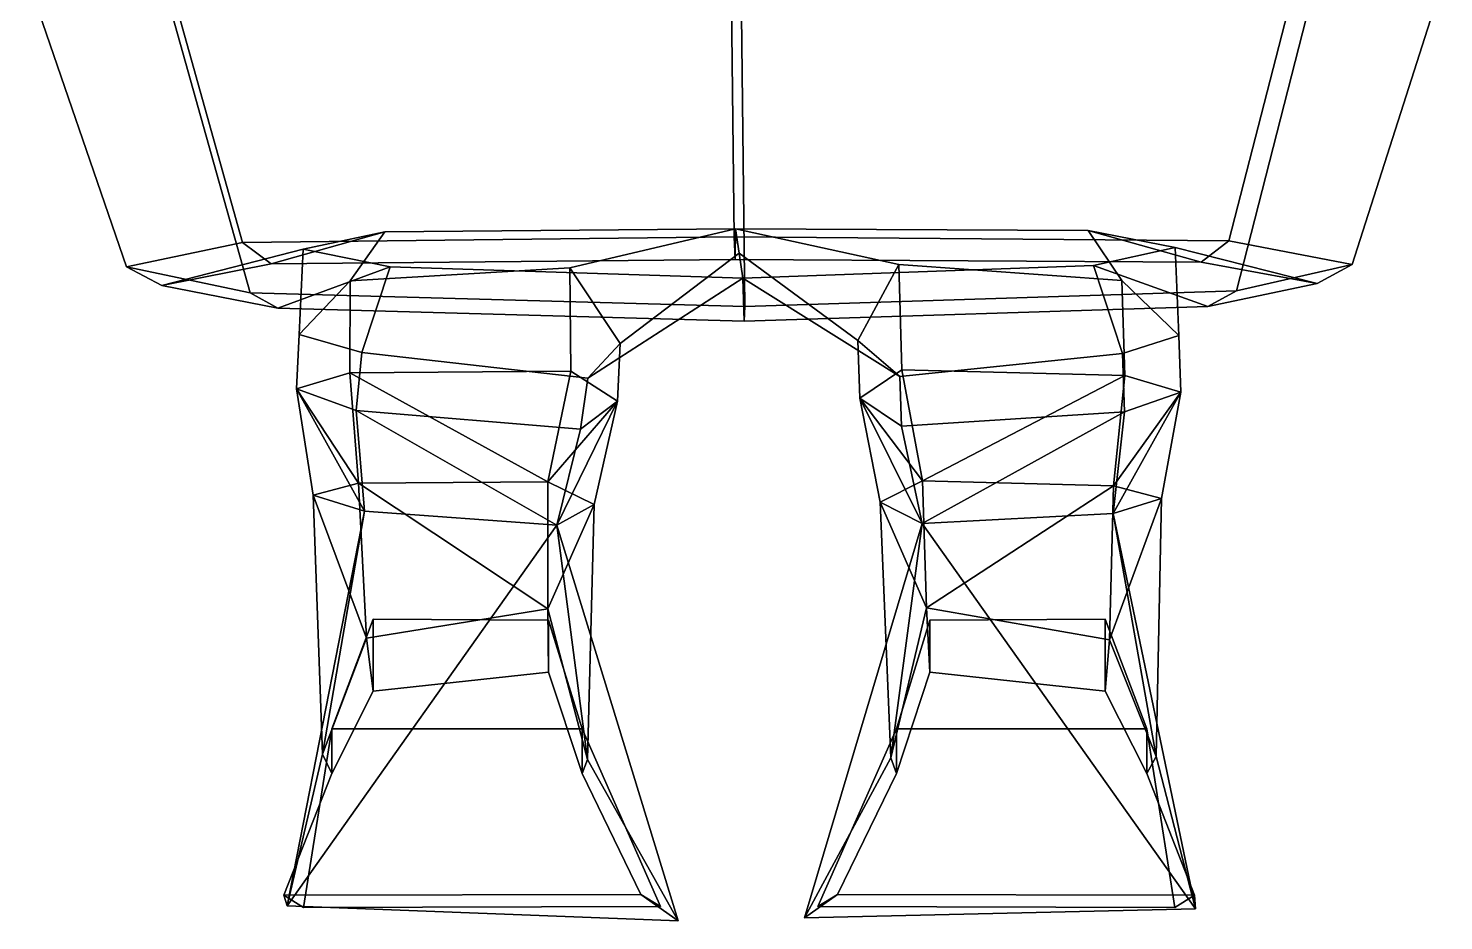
# Model space of a CAD drawing. Extents: x -144 to 165, y -156 to 341.
# Drawn here: x -135.7 to 130.7, y -155.5 to 12.4 of the extents above; entities that cross this region are included whole.
import ezdxf

# ---------------------------------------------------------------- set-up
doc = ezdxf.new("R2010")
doc.units = 0

msp = doc.modelspace()

# ---------------------------------------------------------------- linework, layer by layer
for points in [[(-2.831647, -26.795494, 114.892235), (-3.463575, 28.101349, 117.676544), (-110.463844, 26.011032, 83.365997), (-95.386841, -27.895462, 80.664291)], [(-2.831647, -26.795494, 114.892235), (90.251671, -27.541206, 81.098022), (104.086975, 26.420471, 83.867279), (-3.463575, 28.101349, 117.676544)], [(-110.463844, 26.011032, 83.365997), (-135.711151, 21.439774, -0.304138), (-117.253075, -32.460281, -2.997944), (-95.386841, -27.895462, 80.664291)], [(104.086975, 26.420471, 83.867279), (90.251671, -27.541206, 81.098022), (113.466339, -32.019989, -2.458884), (130.682709, 21.948135, 0.318273)], [(-117.253075, -32.460281, -2.997944), (-135.711151, 21.439774, -0.304138), (-109.05545, 16.565292, -91.288826), (-93.978447, -37.341202, -93.990532)], [(113.466339, -32.019989, -2.458884), (91.660065, -36.986954, -93.556801), (105.495369, 16.974716, -90.787544), (130.682709, 21.948135, 0.318273)], [(-93.978447, -37.341202, -93.990532), (-109.05545, 16.565292, -91.288826), (-1.507028, 14.977631, -125.094276), (-0.873978, -39.925079, -127.877983)], [(91.660065, -36.986954, -93.556801), (-0.873978, -39.925079, -127.877983), (-1.507028, 14.977631, -125.094276), (105.495369, 16.974716, -90.787544)], [(-89.971588, -31.899696, 72.078819), (-110.579109, -36.006744, -3.162962), (-84.000381, -29.11142, -2.753535), (-68.599686, -25.850815, 57.012787)], [(-2.690845, -31.053047, 102.374641), (-89.971588, -31.899696, 72.078819), (-68.599686, -25.850815, 57.012787), (-2.599763, -25.292305, 81.573349)], [(-68.599686, -25.850815, 57.012787), (-84.000381, -29.11142, -2.753535), (-84.708519, -45.184143, -3.32143), (-75.122643, -35.100845, 36.534119)], [(-2.599763, -25.292305, 81.573349), (-68.599686, -25.850815, 57.012787), (-75.122643, -35.100845, 36.534119), (-33.779541, -32.668259, 59.669025)], [(-1.917916, -29.86528, -2.982339), (-2.599763, -25.292305, 81.573349), (-33.779541, -32.668259, 59.669025), (-24.291273, -46.910889, -1.887626)], [(-2.690845, -31.053047, 102.374641), (-2.599763, -25.292305, 81.573349), (63.77401, -25.598206, 57.322071), (85.0541, -31.565689, 72.487755)], [(-2.599763, -25.292305, 81.573349), (28.135181, -32.020714, 59.647049), (70.121666, -35.051613, 37.188622), (63.77401, -25.598206, 57.322071)], [(20.410835, -46.32486, -2.058779), (28.135181, -32.020714, 59.647049), (-2.599763, -25.292305, 81.573349), (-1.917916, -29.86528, -2.982339)], [(63.77401, -25.598206, 57.322071), (70.121666, -35.051613, 37.188622), (80.855614, -45.376694, -2.501984), (80.138008, -28.798195, -2.370037)], [(85.0541, -31.565689, 72.487755), (63.77401, -25.598206, 57.322071), (80.138008, -28.798195, -2.370037), (106.874306, -35.591782, -2.654897)], [(-95.386841, -27.895462, 80.664291), (-117.253075, -32.460281, -2.997944), (-110.579109, -36.006744, -3.162962), (-89.971588, -31.899696, 72.078819)], [(-110.579109, -36.006744, -3.162962), (-88.72522, -40.258759, -82.482971), (-67.614822, -32.455994, -65.119141), (-84.000381, -29.11142, -2.753535)], [(-2.831647, -26.795494, 114.892235), (-95.386841, -27.895462, 80.664291), (-89.971588, -31.899696, 72.078819), (-2.690845, -31.053047, 102.374641)], [(-84.000381, -29.11142, -2.753535), (-67.614822, -32.455994, -65.119141), (-72.908722, -48.588226, -45.698746), (-84.708519, -45.184143, -3.32143)], [(-2.831647, -26.795494, 114.892235), (-2.690845, -31.053047, 102.374641), (85.0541, -31.565689, 72.487755), (90.251671, -27.541206, 81.098022)], [(80.138008, -28.798195, -2.370037), (80.855614, -45.376694, -2.501984), (70.226456, -48.753906, -45.085682), (64.758865, -32.203384, -64.80986)], [(106.874306, -35.591782, -2.654897), (80.138008, -28.798195, -2.370037), (64.758865, -32.203384, -64.80986), (86.300468, -39.924759, -82.074036)], [(90.251671, -27.541206, 81.098022), (85.0541, -31.565689, 72.487755), (106.874306, -35.591782, -2.654897), (113.466339, -32.019989, -2.458884)], [(-1.208746, -34.621506, -90.926468), (-1.917916, -29.86528, -2.982339), (-24.291273, -46.910889, -1.887626), (-30.37351, -53.418076, -66.843071)], [(20.410835, -46.32486, -2.058779), (-1.917916, -29.86528, -2.982339), (-1.208746, -34.621506, -90.926468), (28.296389, -53.101166, -66.928802)], [(-117.253075, -32.460281, -2.997944), (-93.978447, -37.341202, -93.990532), (-88.72522, -40.258759, -82.482971), (-110.579109, -36.006744, -3.162962)], [(-88.72522, -40.258759, -82.482971), (-0.958394, -42.67215, -112.466255), (-1.208746, -34.621506, -90.926468), (-67.614822, -32.455994, -65.119141)], [(-33.578758, -52.113083, 24.348709), (-33.779541, -32.668259, 59.669025), (-75.122643, -35.100845, 36.534119), (-75.191933, -52.398178, 13.540038)], [(-67.614822, -32.455994, -65.119141), (-1.208746, -34.621506, -90.926468), (-30.37351, -53.418076, -66.843071), (-72.908722, -48.588226, -45.698746)], [(-33.578758, -52.113083, 24.348709), (-24.804626, -57.76078, -2.018033), (-24.291273, -46.910889, -1.887626), (-33.779541, -32.668259, 59.669025)], [(64.758865, -32.203384, -64.80986), (70.226456, -48.753906, -45.085682), (28.296389, -53.101166, -66.928802), (-1.208746, -34.621506, -90.926468)], [(86.300468, -39.924759, -82.074036), (64.758865, -32.203384, -64.80986), (-1.208746, -34.621506, -90.926468), (-0.958394, -42.67215, -112.466255)], [(28.687698, -51.847504, 24.103788), (28.135181, -32.020714, 59.647049), (20.410835, -46.32486, -2.058779), (20.781342, -57.183762, -2.450323)], [(28.687698, -51.847504, 24.103788), (70.639275, -52.898735, 14.17297), (70.121666, -35.051613, 37.188622), (28.135181, -32.020714, 59.647049)], [(113.466339, -32.019989, -2.458884), (106.874306, -35.591782, -2.654897), (86.300468, -39.924759, -82.074036), (91.660065, -36.986954, -93.556801)], [(-75.191933, -52.398178, 13.540038), (-75.122643, -35.100845, 36.534119), (-84.708519, -45.184143, -3.32143), (-85.207634, -55.419998, -3.882685)], [(91.660065, -36.986954, -93.556801), (86.300468, -39.924759, -82.074036), (-0.958394, -42.67215, -112.466255), (-0.873978, -39.925079, -127.877983)], [(70.639275, -52.898735, 14.17297), (81.222328, -56.027405, -3.039644), (80.855614, -45.376694, -2.501984), (70.121666, -35.051613, 37.188622)], [(-93.978447, -37.341202, -93.990532), (-0.873978, -39.925079, -127.877983), (-0.958394, -42.67215, -112.466255), (-88.72522, -40.258759, -82.482971)], [(-85.207634, -55.419998, -3.882685), (-84.708519, -45.184143, -3.32143), (-72.908722, -48.588226, -45.698746), (-74.017838, -59.49234, -21.7988)], [(-24.804626, -57.76078, -2.018033), (-31.772457, -63.027176, -30.018732), (-30.37351, -53.418076, -66.843071), (-24.291273, -46.910889, -1.887626)], [(20.781342, -57.183762, -2.450323), (20.410835, -46.32486, -2.058779), (28.296389, -53.101166, -66.928802), (28.66448, -62.441391, -30.30611)], [(81.222328, -56.027405, -3.039644), (70.624184, -59.78476, -21.193466), (70.226456, -48.753906, -45.085682), (80.855614, -45.376694, -2.501984)], [(-74.017838, -59.49234, -21.7988), (-72.908722, -48.588226, -45.698746), (-30.37351, -53.418076, -66.843071), (-31.772457, -63.027176, -30.018732)], [(70.624184, -59.78476, -21.193466), (28.66448, -62.441391, -30.30611), (28.296389, -53.101166, -66.928802), (70.226456, -48.753906, -45.085682)], [(-73.565376, -73.187782, 29.296326), (-75.191933, -52.398178, 13.540038), (-85.207634, -55.419998, -3.882685)], [(-37.91404, -72.929977, 39.128441), (-33.578758, -52.113083, 24.348709), (-75.191933, -52.398178, 13.540038)], [(-37.91404, -72.929977, 39.128441), (-75.191933, -52.398178, 13.540038), (-73.565376, -73.187782, 29.296326)], [(-37.91404, -72.929977, 39.128441), (-24.804626, -57.76078, -2.018033), (-33.578758, -52.113083, 24.348709)], [(32.564358, -72.754364, 38.856716), (28.687698, -51.847504, 24.103788), (20.781342, -57.183762, -2.450323)], [(32.564358, -72.754364, 38.856716), (70.639275, -52.898735, 14.17297), (28.687698, -51.847504, 24.103788)], [(32.564358, -72.754364, 38.856716), (68.524376, -73.673088, 29.777214), (70.639275, -52.898735, 14.17297)], [(68.524376, -73.673088, 29.777214), (81.222328, -56.027405, -3.039644), (70.639275, -52.898735, 14.17297)], [(-73.565376, -73.187782, 29.296326), (-85.207634, -55.419998, -3.882685), (-82.10611, -75.45491, 13.32723)], [(-82.10611, -75.45491, 13.32723), (-85.207634, -55.419998, -3.882685), (-72.463211, -78.483536, -3.139489)], [(-72.463211, -78.483536, -3.139489), (-85.207634, -55.419998, -3.882685), (-74.017838, -59.49234, -21.7988)], [(-37.91404, -72.929977, 39.128441), (-29.178516, -77.174561, 14.945904), (-24.804626, -57.76078, -2.018033)], [(-36.218399, -81.077286, -10.77281), (-31.772457, -63.027176, -30.018732), (-24.804626, -57.76078, -2.018033)], [(-29.178516, -77.174561, 14.945904), (-36.218399, -81.077286, -10.77281), (-24.804626, -57.76078, -2.018033)], [(32.564358, -72.754364, 38.856716), (20.781342, -57.183762, -2.450323), (24.625029, -76.77227, 14.49332)], [(32.505424, -80.747627, -11.073605), (20.781342, -57.183762, -2.450323), (28.66448, -62.441391, -30.30611)], [(24.625029, -76.77227, 14.49332), (20.781342, -57.183762, -2.450323), (32.505424, -80.747627, -11.073605)], [(68.486061, -78.868713, -2.677496), (70.624184, -59.78476, -21.193466), (81.222328, -56.027405, -3.039644)], [(77.585388, -76.065414, 13.990234), (68.486061, -78.868713, -2.677496), (81.222328, -56.027405, -3.039644)], [(68.524376, -73.673088, 29.777214), (77.585388, -76.065414, 13.990234), (81.222328, -56.027405, -3.039644)], [(-72.463211, -78.483536, -3.139489), (-74.017838, -59.49234, -21.7988), (-36.218399, -81.077286, -10.77281)], [(-36.218399, -81.077286, -10.77281), (-74.017838, -59.49234, -21.7988), (-31.772457, -63.027176, -30.018732)], [(32.505424, -80.747627, -11.073605), (28.66448, -62.441391, -30.30611), (70.624184, -59.78476, -21.193466)], [(68.486061, -78.868713, -2.677496), (32.505424, -80.747627, -11.073605), (70.624184, -59.78476, -21.193466)], [(-72.080002, -102.37664, 11.45854), (-73.565376, -73.187782, 29.296326), (-82.10611, -75.45491, 13.32723)], [(-37.929531, -96.824448, 22.131113), (-37.91404, -72.929977, 39.128441), (-73.565376, -73.187782, 29.296326)], [(-72.080002, -102.37664, 11.45854), (-37.929531, -96.824448, 22.131113), (-73.565376, -73.187782, 29.296326)], [(-37.929531, -96.824448, 22.131113), (-29.178516, -77.174561, 14.945904), (-37.91404, -72.929977, 39.128441)], [(33.368465, -96.624763, 21.920399), (32.564358, -72.754364, 38.856716), (24.625029, -76.77227, 14.49332)], [(33.368465, -96.624763, 21.920399), (68.524376, -73.673088, 29.777214), (32.564358, -72.754364, 38.856716)], [(67.801666, -102.684547, 11.819918), (68.524376, -73.673088, 29.777214), (33.368465, -96.624763, 21.920399)], [(67.801666, -102.684547, 11.819918), (77.585388, -76.065414, 13.990234), (68.524376, -73.673088, 29.777214)], [(-80.320244, -124.183136, -6.286885), (-72.080002, -102.37664, 11.45854), (-82.10611, -75.45491, 13.32723)], [(-80.320244, -124.183136, -6.286885), (-82.10611, -75.45491, 13.32723), (-72.463211, -78.483536, -3.139489)], [(-30.446962, -125.220856, -5.088336), (-29.178516, -77.174561, 14.945904), (-37.929531, -96.824448, 22.131113)], [(-30.446962, -125.220856, -5.088336), (-36.218399, -81.077286, -10.77281), (-29.178516, -77.174561, 14.945904)], [(26.63961, -124.916672, -5.417038), (33.368465, -96.624763, 21.920399), (24.625029, -76.77227, 14.49332)], [(26.63961, -124.916672, -5.417038), (24.625029, -76.77227, 14.49332), (32.505424, -80.747627, -11.073605)], [(76.536995, -124.617279, -5.783141), (77.585388, -76.065414, 13.990234), (67.801666, -102.684547, 11.819918)], [(76.536995, -124.617279, -5.783141), (68.486061, -78.868713, -2.677496), (77.585388, -76.065414, 13.990234)], [(-86.964523, -152.777039, -33.697411), (-80.320244, -124.183136, -6.286885), (-72.463211, -78.483536, -3.139489)], [(-86.964523, -152.777039, -33.697411), (-72.463211, -78.483536, -3.139489), (-36.218399, -81.077286, -10.77281)], [(83.938721, -153.315811, -33.075832), (32.505424, -80.747627, -11.073605), (68.486061, -78.868713, -2.677496)], [(83.938721, -153.315811, -33.075832), (68.486061, -78.868713, -2.677496), (76.536995, -124.617279, -5.783141)], [(-13.381432, -155.54483, -33.811031), (-86.964523, -152.777039, -33.697411), (-36.218399, -81.077286, -10.77281)], [(-13.381432, -155.54483, -33.811031), (-36.218399, -81.077286, -10.77281), (-30.446962, -125.220856, -5.088336)], [(10.370984, -154.99469, -34.417244), (26.63961, -124.916672, -5.417038), (32.505424, -80.747627, -11.073605)], [(10.370984, -154.99469, -34.417244), (32.505424, -80.747627, -11.073605), (83.938721, -153.315811, -33.075832)], [(-37.929531, -96.824448, 22.131113), (-72.080002, -102.37664, 11.45854), (-70.777412, -112.334427, 35.947453), (-37.787899, -108.736435, 35.947453)], [(-30.446962, -125.220856, -5.088336), (-37.929531, -96.824448, 22.131113), (-37.787899, -108.736435, 35.947453), (-31.473774, -127.827744, 43.725594)], [(26.63961, -124.916672, -5.417038), (27.673773, -127.827744, 43.725594), (33.987896, -108.736435, 35.947453), (33.368465, -96.624763, 21.920399)], [(33.368465, -96.624763, 21.920399), (33.987896, -108.736435, 35.947453), (66.977409, -112.334427, 35.947453), (67.801666, -102.684547, 11.819918)], [(-31.473774, -119.444244, 102.617195), (-37.787899, -98.998032, 87.801697), (-70.777412, -98.812729, 87.801697), (-78.613716, -119.444244, 102.617195)], [(-78.613716, -119.444244, 102.617195), (-70.777412, -98.812729, 87.801697), (-70.777412, -112.334427, 35.947453), (-78.613716, -127.827744, 43.725594)], [(-37.787899, -98.998032, 87.801697), (-37.787899, -108.736435, 35.947453), (-70.777412, -112.334427, 35.947453), (-70.777412, -98.812729, 87.801697)], [(-31.473774, -119.444244, 102.617195), (-31.473774, -127.827744, 43.725594), (-37.787899, -108.736435, 35.947453), (-37.787899, -98.998032, 87.801697)], [(27.673773, -119.444244, 102.617195), (74.813721, -119.444244, 102.617195), (66.977409, -98.812729, 87.801697), (33.987896, -98.998032, 87.801697)], [(27.673773, -119.444244, 102.617195), (33.987896, -98.998032, 87.801697), (33.987896, -108.736435, 35.947453), (27.673773, -127.827744, 43.725594)], [(33.987896, -98.998032, 87.801697), (66.977409, -98.812729, 87.801697), (66.977409, -112.334427, 35.947453), (33.987896, -108.736435, 35.947453)], [(74.813721, -119.444244, 102.617195), (74.813721, -127.827744, 43.725594), (66.977409, -112.334427, 35.947453), (66.977409, -98.812729, 87.801697)], [(-80.320244, -124.183136, -6.286885), (-78.613716, -127.827744, 43.725594), (-70.777412, -112.334427, 35.947453), (-72.080002, -102.37664, 11.45854)], [(76.536995, -124.617279, -5.783141), (67.801666, -102.684547, 11.819918), (66.977409, -112.334427, 35.947453), (74.813721, -127.827744, 43.725594)], [(-83.890282, -153.02951, 102.617195), (-78.613716, -119.444244, 102.617195), (-78.613716, -127.827744, 43.725594), (-87.594154, -150.723206, 36.317848)], [(-16.70689, -152.844193, 102.617195), (-31.473774, -119.444244, 102.617195), (-78.613716, -119.444244, 102.617195), (-83.890282, -153.02951, 102.617195)], [(-16.70689, -152.844193, 102.617195), (-20.410763, -150.61731, 32.613968), (-31.473774, -127.827744, 43.725594), (-31.473774, -119.444244, 102.617195)], [(12.906889, -152.844193, 102.617195), (80.090286, -153.02951, 102.617195), (74.813721, -119.444244, 102.617195), (27.673773, -119.444244, 102.617195)], [(12.906889, -152.844193, 102.617195), (27.673773, -119.444244, 102.617195), (27.673773, -127.827744, 43.725594), (16.610764, -150.61731, 32.613968)], [(80.090286, -153.02951, 102.617195), (83.794151, -150.723206, 36.317848), (74.813721, -127.827744, 43.725594), (74.813721, -119.444244, 102.617195)], [(-86.964523, -152.777039, -33.697411), (-87.594154, -150.723206, 36.317848), (-78.613716, -127.827744, 43.725594), (-80.320244, -124.183136, -6.286885)], [(10.370984, -154.99469, -34.417244), (16.610764, -150.61731, 32.613968), (27.673773, -127.827744, 43.725594), (26.63961, -124.916672, -5.417038)], [(83.938721, -153.315811, -33.075832), (76.536995, -124.617279, -5.783141), (74.813721, -127.827744, 43.725594), (83.794151, -150.723206, 36.317848)], [(-13.381432, -155.54483, -33.811031), (-30.446962, -125.220856, -5.088336), (-31.473774, -127.827744, 43.725594), (-20.410763, -150.61731, 32.613968)], [(-86.964523, -152.777039, -33.697411), (-13.381432, -155.54483, -33.811031), (-20.410763, -150.61731, 32.613968), (-87.594154, -150.723206, 36.317848)], [(-83.890282, -153.02951, 102.617195), (-87.594154, -150.723206, 36.317848), (-20.410763, -150.61731, 32.613968), (-16.70689, -152.844193, 102.617195)], [(83.938721, -153.315811, -33.075832), (83.794151, -150.723206, 36.317848), (16.610764, -150.61731, 32.613968), (10.370984, -154.99469, -34.417244)], [(80.090286, -153.02951, 102.617195), (12.906889, -152.844193, 102.617195), (16.610764, -150.61731, 32.613968), (83.794151, -150.723206, 36.317848)]]:
    msp.add_3dface(points)

doc.saveas('drawing.dxf')
